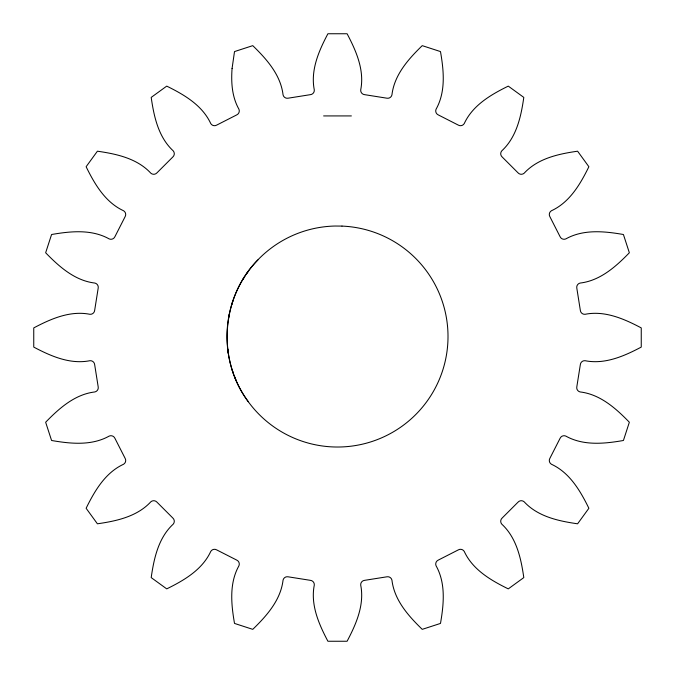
<?xml version="1.0" encoding="UTF-8"?>
<svg xmlns="http://www.w3.org/2000/svg" width="675" height="675" viewBox="0 0 675 675"><rect width="100%" height="100%" fill="white"/><g stroke="black" fill="none" stroke-linecap="round" stroke-linejoin="round"><path stroke-width="1.01" d="M228.496 318.347L229.365 313.985M231.457 305.471L232.791 301.354M242.781 279.593L244.704 276.598M246.51 273.814L248.375 271.257M257.884 259.951C220.953 296.772 216.768 360.256 248.324 401.701M323.62 115.923L351.38 115.923M234.537 376.49L235.828 379.789M232.048 369.385L233.196 373.022M227.779 349.211L228.319 353.464M232.073 68.462C231.052 82.384 231.922 96.795 238.933 109.223A4.337 4.337 0 0 1 236.672 114.927L216.7 125.103A4.337 4.337 0 0 1 210.76 123.584C202.306 105.249 184.081 94.652 166.725 86.122L151.2 97.403C153.942 116.547 158.397 137.152 173.213 150.854A4.337 4.337 0 0 1 172.825 156.98L156.98 172.825A4.337 4.337 0 0 1 150.854 173.213C137.152 158.397 116.547 153.942 97.403 151.2L86.122 166.725C94.652 184.081 105.249 202.306 123.584 210.76A4.337 4.337 0 0 1 125.103 216.7L114.927 236.672A4.337 4.337 0 0 1 109.223 238.933C91.614 229.07 70.639 231.204 51.578 234.512L45.647 252.762C59.13 266.642 74.841 280.69 94.888 283.061A4.337 4.337 0 0 1 98.17 288.25L94.66 310.382A4.337 4.337 0 0 1 89.935 314.297C70.141 310.365 50.853 318.87 33.75 327.907L33.75 347.093C50.853 356.13 70.141 364.635 89.935 360.703A4.337 4.337 0 0 1 94.66 364.618L98.17 386.75A4.337 4.337 0 0 1 94.888 391.939C74.841 394.31 59.13 408.358 45.647 422.238L51.578 440.488C70.639 443.796 91.614 445.93 109.223 436.067A4.337 4.337 0 0 1 114.927 438.328L125.103 458.3A4.337 4.337 0 0 1 123.584 464.24C105.249 472.694 94.652 490.919 86.122 508.275L97.403 523.8C116.547 521.058 137.152 516.603 150.854 501.787A4.337 4.337 0 0 1 156.98 502.175L172.825 518.02A4.337 4.337 0 0 1 173.213 524.146C158.397 537.848 153.942 558.453 151.2 577.597L166.725 588.878C184.081 580.348 202.306 569.751 210.76 551.416A4.337 4.337 0 0 1 216.7 549.897L236.672 560.073A4.337 4.337 0 0 1 238.933 565.777C229.07 583.386 231.204 604.361 234.512 623.422L252.762 629.353C266.642 615.87 280.69 600.159 283.061 580.112A4.337 4.337 0 0 1 288.25 576.83L310.382 580.34A4.337 4.337 0 0 1 314.297 585.065C310.365 604.859 318.87 624.147 327.907 641.25L347.093 641.25C356.13 624.147 364.635 604.859 360.703 585.065A4.337 4.337 0 0 1 364.618 580.34L386.75 576.83A4.337 4.337 0 0 1 391.939 580.112C394.31 600.159 408.358 615.87 422.238 629.353L440.488 623.422C443.796 604.361 445.93 583.386 436.067 565.777A4.337 4.337 0 0 1 438.328 560.073L458.3 549.897A4.337 4.337 0 0 1 464.24 551.416C472.694 569.751 490.919 580.348 508.275 588.878L523.8 577.597C521.058 558.453 516.603 537.848 501.787 524.146A4.337 4.337 0 0 1 502.175 518.02L518.02 502.175A4.337 4.337 0 0 1 524.146 501.787C537.848 516.603 558.453 521.058 577.597 523.8L588.878 508.275C580.348 490.919 569.751 472.694 551.416 464.24A4.337 4.337 0 0 1 549.897 458.3L560.073 438.328A4.337 4.337 0 0 1 565.777 436.067C583.386 445.93 604.361 443.796 623.422 440.488L629.353 422.238C615.87 408.358 600.159 394.31 580.112 391.939A4.337 4.337 0 0 1 576.83 386.75L580.34 364.618A4.337 4.337 0 0 1 585.065 360.703C604.859 364.635 624.147 356.13 641.25 347.093L641.25 327.907C624.147 318.87 604.859 310.365 585.065 314.297A4.337 4.337 0 0 1 580.34 310.382L576.83 288.25A4.337 4.337 0 0 1 580.112 283.061C600.159 280.69 615.87 266.642 629.353 252.762L623.422 234.512C604.361 231.204 583.386 229.07 565.777 238.933A4.337 4.337 0 0 1 560.073 236.672L549.897 216.7A4.337 4.337 0 0 1 551.416 210.76C569.751 202.306 580.348 184.081 588.878 166.725L577.597 151.2C558.453 153.942 537.848 158.397 524.146 173.213A4.337 4.337 0 0 1 518.02 172.825L502.175 156.98A4.337 4.337 0 0 1 501.787 150.854C516.603 137.152 521.058 116.547 523.8 97.403L508.275 86.122C490.919 94.652 472.694 105.249 464.24 123.584A4.337 4.337 0 0 1 458.3 125.103L438.328 114.927A4.337 4.337 0 0 1 436.067 109.223C445.93 91.614 443.796 70.639 440.488 51.578L422.238 45.647C408.358 59.13 394.31 74.841 391.939 94.888A4.337 4.337 0 0 1 386.75 98.17L364.618 94.66A4.337 4.337 0 0 1 360.703 89.935C364.635 70.141 356.13 50.853 347.093 33.75L327.907 33.75C318.87 50.853 310.365 70.141 314.297 89.935A4.337 4.337 0 0 1 310.382 94.66L288.25 98.17A4.337 4.337 0 0 1 283.061 94.888C280.69 74.841 266.642 59.13 252.762 45.647L234.512 51.578L232.073 68.462M341.98 226.091L335.036 226.032A110.506 110.506 0 0 0 241.869 391.897A110.506 110.506 0 0 0 432.101 393.626A110.506 110.506 0 0 0 341.98 226.091"/></g></svg>
